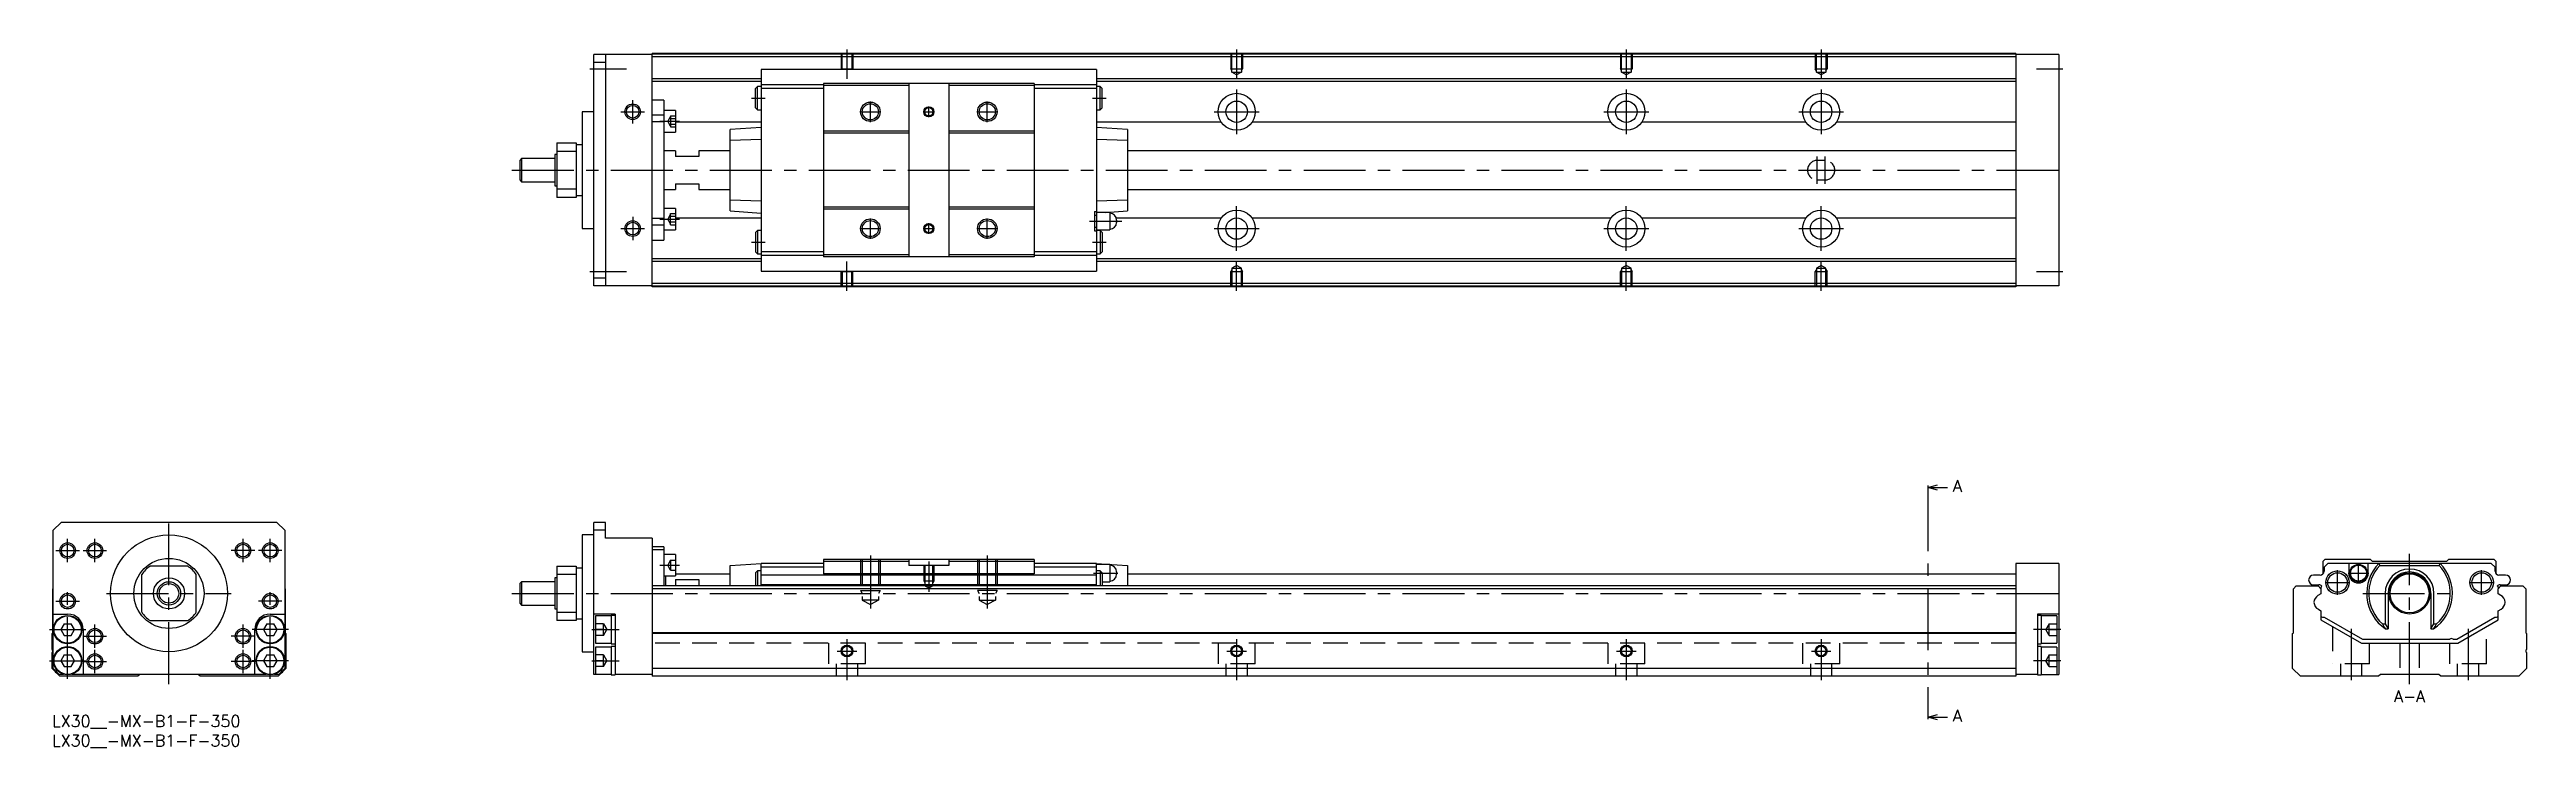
# Model space of a CAD drawing. Extents: x -1 to 635, y -8 to 171.
import ezdxf

# ---------------------------------------------------------------- set-up
doc = ezdxf.new("R2010")
doc.units = 0
doc.header["$LTSCALE"] = 0.5
doc.linetypes.add('CENTER', pattern=[50.8, 31.75, -6.35, 6.35, -6.35])
doc.linetypes.add('DASHED', pattern=[19.05, 12.7, -6.35])
for name, color, linetype in [('MSM_CENTER', 1, 'CENTER'), ('MSM_CONTINUOUS', 7, 'CONTINUOUS'), ('MSM_DASHED', 4, 'DASHED'), ('MSM_NARROW', 5, 'CONTINUOUS'), ('MSM_PART_NUMBER', 7, 'CONTINUOUS')]:
    doc.layers.add(name, color=color, linetype=linetype)
doc.styles.get("Standard").update_dxf_attribs({"font": 'txt.shx', "height": 3, "bigfont": 'bigfont.shx'})

# ---------------------------------------------------------------- blocks, each defined once
blk = doc.blocks.new('*U2')
at = {"layer": 'MSM_PART_NUMBER'}
blk.add_text('LX30__-MX-B1-F-350', height=3, dxfattribs=at).set_placement((0, -3))
blk = doc.blocks.new('*U3')
at = {"layer": 'MSM_PART_NUMBER'}
blk.add_text('LX30__-MX-B1-F-350', height=3, dxfattribs=at).set_placement((0, -8))

msp = doc.modelspace()

# ---------------------------------------------------------------- linework, layer by layer
at = {"layer": 'MSM_CENTER'}
for p, q in [((138, 166), (147.4, 166)), ((204, 171), (204, 163.49)), ((304, 171), (304, 163.49)), ((404, 171), (404, 163.49)), ((454, 171), (454, 163.49)), ((509.25, 166), (516, 166)), ((304, 160.75), (304, 149.25)), ((404, 160.75), (404, 149.25)), ((454, 160.75), (454, 149.25)), ((146, 155), (152, 155)), ((149, 152), (149, 158)), ((179.5, 158.5), (183, 158.5)), ((207.38, 155), (212.63, 155)), ((210, 152.37), (210, 157.62)), ((223.64, 155), (226.37, 155)), ((225, 153.63), (225, 156.36)), ((237.38, 155), (242.63, 155)), ((240, 152.37), (240, 157.62)), ((267, 158.5), (270.5, 158.5)), ((298.25, 155), (309.75, 155)), ((398.25, 155), (409.75, 155)), ((448.25, 155), (459.75, 155)), ((156, 152.55), (161, 152.55)), ((118, 140), (517, 140)), ((453, 136.5), (453, 143.5)), ((455, 136.5), (455, 143.5)), ((149, 128), (149, 122)), ((156, 127.44), (161, 127.44)), ((210, 122.37), (210, 127.62)), ((240, 122.37), (240, 127.62)), ((304, 119.25), (304, 130.75)), ((404, 119.25), (404, 130.75)), ((454, 119.25), (454, 130.75)), ((146, 125), (152, 125)), ((179.5, 121.5), (183, 121.5)), ((207.38, 125), (212.63, 125)), ((223.64, 125), (226.37, 125)), ((225, 123.63), (225, 126.36)), ((237.38, 125), (242.63, 125)), ((266.22, 126.9), (274.49, 126.9)), ((267, 121.5), (270.5, 121.5)), ((298.25, 125), (309.75, 125)), ((398.25, 125), (409.75, 125)), ((448.25, 125), (459.75, 125)), ((204, 109), (204, 116.51)), ((304, 109), (304, 116.51)), ((404, 109), (404, 116.51)), ((454, 109), (454, 116.51)), ((138, 114), (147.4, 114)), ((509.25, 114), (516, 114)), ((481.37, 58), (481.37, 0)), ((30, 8), (30, 51.5)), ((4, 39.3), (4, 45.3)), ((11, 39.3), (11, 45.3)), ((49, 39.3), (49, 45.3)), ((56, 39.3), (56, 45.3)), ((1, 42.3), (7, 42.3)), ((8, 42.3), (14, 42.3)), ((52, 42.3), (46, 42.3)), ((59, 42.3), (53, 42.3)), ((156, 38.55), (161, 38.55)), ((210, 41), (210, 27.41)), ((225, 39.5), (225, 31.69)), ((240, 41), (240, 27.41)), ((591.9, 33.88), (591.9, 39.12)), ((605, 8), (605, 41.5)), ((4, 9.35), (4, 32.3)), ((56, 9.35), (56, 32.3)), ((267.22, 36.5), (273.49, 36.5)), ((583.35, 34.1), (589.65, 34.1)), ((586.5, 30.95), (586.5, 37.25)), ((589.27, 36.5), (594.52, 36.5)), ((620.35, 34.1), (626.65, 34.1)), ((623.5, 30.95), (623.5, 37.25)), ((1, 29.3), (7, 29.3)), ((14, 31.3), (46, 31.3)), ((59, 29.3), (53, 29.3)), ((118, 31.3), (517, 31.3)), ((593, 31.3), (617, 31.3)), ((-0.65, 22), (8.65, 22)), ((8, 20.3), (14, 20.3)), ((11, 17.3), (11, 23.3)), ((52, 20.3), (46, 20.3)), ((49, 17.3), (49, 23.3)), ((60.65, 22), (51.35, 22)), ((138.5, 22), (145.5, 22)), ((204, 19.5), (204, 9)), ((304, 19.5), (304, 9)), ((404, 19.5), (404, 9)), ((454, 19.5), (454, 9)), ((515.5, 22), (508.5, 22)), ((590, 22.18), (590, 9)), ((620, 22.18), (620, 9)), ((-0.65, 14), (8.65, 14)), ((8, 13.8), (14, 13.8)), ((11, 10.8), (11, 16.8)), ((52, 13.8), (46, 13.8)), ((49, 10.8), (49, 16.8)), ((60.65, 14), (51.35, 14)), ((138.5, 14), (145.5, 14)), ((201.5, 16.5), (206.5, 16.5)), ((301.5, 16.5), (306.5, 16.5)), ((401.5, 16.5), (406.5, 16.5)), ((451.5, 16.5), (456.5, 16.5)), ((515.5, 14), (508.5, 14))]:
    msp.add_line(p, q, dxfattribs=at)
at = {"layer": 'MSM_CONTINUOUS'}
for p, q in [((154, 169.7), (139, 169.7)), ((139, 110.3), (139, 169.7)), ((142, 167.7), (139, 167.7)), ((142, 169.7), (142, 110.3)), ((504, 170), (154, 170)), ((154, 110), (154, 170)), ((504, 169.8), (154, 169.8)), ((504, 169.1), (154, 169.1)), ((268, 165.9), (182, 165.9)), ((182, 165.9), (182, 114.1)), ((268, 165.9), (268, 114.1)), ((504, 170), (504, 110)), ((515, 169.7), (504, 169.7)), ((515, 169.7), (515, 110.3)), ((182, 163.45), (154, 163.45)), ((182, 162.75), (154, 162.75)), ((181, 161.5), (180.5, 161)), ((180.5, 156), (180.5, 161)), ((182, 161.5), (181, 161.5)), ((181, 155.5), (181, 161.5)), ((198, 161.95), (182, 161.95)), ((198, 160.95), (182, 160.95)), ((252, 162.25), (198, 162.25)), ((198, 162.25), (198, 117.75)), ((219.9, 161.75), (198, 161.75)), ((219.9, 162.25), (219.9, 117.75)), ((230.1, 162.25), (230.1, 117.75)), ((252, 161.75), (230.1, 161.75)), ((252, 162.25), (252, 117.75)), ((268, 161.95), (252, 161.95)), ((268, 160.95), (252, 160.95)), ((504, 163.45), (268, 163.45)), ((504, 162.75), (268, 162.75)), ((269, 161.5), (268, 161.5)), ((269.5, 161), (269, 161.5)), ((269, 155.5), (269, 161.5)), ((269.5, 156), (269.5, 161)), ((136, 155), (136, 125)), ((139, 155), (136, 155)), ((157, 158), (154, 158)), ((157, 154.13), (154, 154.13)), ((157, 158), (157, 122)), ((160, 155.3), (157, 155.3)), ((160, 155.3), (160, 149.8)), ((180.5, 156), (181, 155.5)), ((181, 155.5), (182, 155.5)), ((268, 155.5), (269, 155.5)), ((269, 155.5), (269.5, 156)), ((129.5, 147), (134.5, 147)), ((129.5, 147), (129.5, 133)), ((134.5, 147), (134.5, 133)), ((136, 146.5), (134.5, 146.5)), ((157, 152.38), (154, 152.38)), ((157, 149.8), (160, 149.8)), ((182, 152.36), (160, 152.36)), ((182, 151), (174, 150.47)), ((174, 129.53), (174, 150.47)), ((182, 147.86), (174, 147.6)), ((219.9, 150), (198, 150)), ((219.9, 149.5), (198, 149.5)), ((252, 150), (230.1, 150)), ((252, 149.5), (230.1, 149.5)), ((300.05, 152.36), (268, 152.36)), ((276, 150.47), (268, 151)), ((276, 147.6), (268, 147.86)), ((276, 150.47), (276, 129.53)), ((400.05, 152.36), (307.95, 152.36)), ((450.05, 152.36), (407.95, 152.36)), ((504, 152.36), (457.95, 152.36)), ((120.5, 143), (120, 142.5)), ((120, 142.5), (120, 137.5)), ((120.5, 143), (120.5, 137)), ((129, 143), (120.5, 143)), ((129, 144), (129, 136)), ((129.5, 144), (129, 144)), ((134.5, 144.82), (129.5, 144.82)), ((160, 145), (157, 145)), ((160, 145), (160, 143.5)), ((166, 143.5), (160, 143.5)), ((166, 145), (166, 143.5)), ((174, 145), (166, 145)), ((504, 145), (276, 145)), ((120, 137.5), (120.5, 137)), ((120.5, 137), (129, 137)), ((129, 136), (129.5, 136)), ((129.5, 135.18), (134.5, 135.18)), ((134.5, 133.5), (136, 133.5)), ((157, 135), (160, 135)), ((160, 136.5), (166, 136.5)), ((160, 136.5), (160, 135)), ((166, 136.5), (166, 135)), ((166, 135), (174, 135)), ((276, 135), (504, 135)), ((134.5, 133), (129.5, 133)), ((157, 127.62), (154, 127.62)), ((160, 130.19), (157, 130.19)), ((160, 130.19), (160, 124.69)), ((182, 127.64), (160, 127.64)), ((174, 132.4), (182, 132.14)), ((174, 129.53), (182, 129)), ((219.9, 130.5), (198, 130.5)), ((219.9, 130), (198, 130)), ((252, 130.5), (230.1, 130.5)), ((252, 130), (230.1, 130)), ((267.5, 129.4), (267.5, 124.4)), ((267.5, 129.4), (268, 129.4)), ((268, 128.4), (267.5, 128.4)), ((268, 132.14), (276, 132.4)), ((271.45, 129.15), (268, 129.15)), ((270.26, 129.15), (276, 129.53)), ((271.45, 129.15), (271.45, 124.65)), ((300.05, 127.64), (273.14, 127.64)), ((273.2, 127.2), (273.2, 126.6)), ((400.05, 127.64), (307.95, 127.64)), ((450.05, 127.64), (407.95, 127.64)), ((504, 127.64), (457.95, 127.64)), ((136, 125), (139, 125)), ((157, 125.87), (154, 125.87)), ((154, 122), (157, 122)), ((157, 124.69), (160, 124.69)), ((181, 124.5), (180.5, 124)), ((180.5, 124), (180.5, 119)), ((181, 124.5), (181, 118.5)), ((182, 124.5), (181, 124.5)), ((267.5, 125.4), (268, 125.4)), ((267.5, 124.4), (268, 124.4)), ((268, 124.65), (271.45, 124.65)), ((269, 124.5), (268, 124.5)), ((269, 124.5), (269, 118.5)), ((269.5, 124), (269, 124.5)), ((269.5, 124), (269.5, 119)), ((182, 117.25), (154, 117.25)), ((182, 116.55), (154, 116.55)), ((180.5, 119), (181, 118.5)), ((181, 118.5), (182, 118.5)), ((198, 119.05), (182, 119.05)), ((198, 118.05), (182, 118.05)), ((219.9, 118.25), (198, 118.25)), ((252, 117.75), (198, 117.75)), ((252, 118.25), (230.1, 118.25)), ((268, 119.05), (252, 119.05)), ((268, 118.05), (252, 118.05)), ((268, 118.5), (269, 118.5)), ((504, 117.25), (268, 117.25)), ((504, 116.55), (268, 116.55)), ((269, 118.5), (269.5, 119)), ((142, 112.3), (139, 112.3)), ((154, 110.3), (139, 110.3)), ((504, 110.9), (154, 110.9)), ((504, 110.2), (154, 110.2)), ((504, 110), (154, 110)), ((182, 114.1), (268, 114.1)), ((515, 110.3), (504, 110.3)), ((481.37, 58.5), (483.88, 59.17)), ((481.37, 59), (481.37, 58)), ((483.88, 57.83), (481.37, 58.5)), ((481.37, 58.5), (486.38, 58.5)), ((2.3, 49.5), (0.3, 47.5)), ((0.3, 12), (0.3, 47.5)), ((57.7, 49.5), (2.3, 49.5)), ((59.7, 47.5), (57.7, 49.5)), ((59.7, 47.5), (59.7, 12)), ((139, 46.3), (136, 46.3)), ((136, 46.3), (136, 16.3)), ((139, 10.5), (139, 49.5)), ((142, 49.5), (139, 49.5)), ((142, 47.5), (139, 47.5)), ((142, 45.5), (142, 49.5)), ((154, 45.5), (142, 45.5)), ((154, 45.5), (154, 10)), ((34.82, 38.3), (25.18, 38.3)), ((129.5, 38.3), (134.5, 38.3)), ((129.5, 38.3), (129.5, 24.3)), ((134.5, 38.3), (134.5, 24.3)), ((157, 43.3), (154, 43.3)), ((157, 42.45), (154, 42.45)), ((157, 43.3), (157, 33.2)), ((160, 41.3), (157, 41.3)), ((160, 41.3), (160, 35.8)), ((174, 38.5), (182, 39)), ((174, 33.2), (174, 38.5)), ((198, 39), (182, 39)), ((182, 33.2), (182, 39)), ((198, 40), (198, 36.29)), ((252, 40), (198, 40)), ((219.9, 39.5), (198, 39.5)), ((219.9, 40), (219.9, 38.5)), ((230.1, 38.5), (219.9, 38.5)), ((230.1, 40), (230.1, 38.5)), ((252, 39.5), (230.1, 39.5)), ((252, 40), (252, 36.29)), ((268, 39), (252, 39)), ((268, 39), (276, 38.5)), ((268, 33.2), (268, 39)), ((271.45, 38.75), (268, 38.75)), ((271.45, 38.75), (271.45, 34.25)), ((276, 38.5), (276, 33.2)), ((504, 39), (504, 10)), ((515, 39), (504, 39)), ((515, 39), (515, 10.5)), ((583.25, 40), (582.75, 39.5)), ((582.75, 39.5), (582.75, 36.29)), ((584.05, 39), (583.05, 38)), ((595, 40), (583.25, 40)), ((625.95, 39), (584.05, 39)), ((589.4, 39), (589.4, 36.5)), ((594.4, 36.5), (594.4, 39)), ((595.5, 39.5), (595, 40)), ((614.5, 39.5), (595.5, 39.5)), ((597.14, 39), (597.4, 38.5)), ((597.4, 38.5), (612.6, 38.5)), ((612.6, 38.5), (612.86, 39)), ((615, 40), (614.5, 39.5)), ((626.75, 40), (615, 40)), ((626.95, 38), (625.95, 39)), ((627.25, 39.5), (626.75, 40)), ((627.25, 36.29), (627.25, 39.5)), ((0.2, 32.5), (0.3, 32.6)), ((0.2, 21.2), (0.2, 32.5)), ((23, 26.48), (23, 36.12)), ((37, 26.48), (37, 36.12)), ((59.7, 32.6), (59.8, 32.5)), ((59.8, 32.5), (59.8, 21.2)), ((120.5, 34.3), (120, 33.8)), ((120, 33.8), (120, 28.8)), ((129, 34.3), (120.5, 34.3)), ((120.5, 34.3), (120.5, 28.3)), ((129.5, 35.3), (129, 35.3)), ((129, 35.3), (129, 27.3)), ((134.5, 36.12), (129.5, 36.12)), ((136, 37.8), (134.5, 37.8)), ((504, 33.2), (154, 33.2)), ((504, 32.5), (154, 32.5)), ((157, 35.8), (160, 35.8)), ((157.5, 33.2), (157.5, 35.8)), ((160, 36.3), (174, 36.3)), ((160, 34.87), (166, 34.87)), ((160, 34.87), (160, 33.2)), ((166, 34.87), (166, 33.2)), ((181, 37.1), (180.5, 36.6)), ((180.5, 36.6), (180.5, 33.2)), ((182, 37.1), (181, 37.1)), ((181, 37.1), (181, 33.2)), ((198, 38), (182, 38)), ((268, 36), (182, 36)), ((268, 33.5), (182, 33.5)), ((252, 36.29), (198, 36.29)), ((268, 38), (252, 38)), ((269, 37.1), (268, 37.1)), ((269.5, 36.6), (269, 37.1)), ((269, 37.1), (269, 33.2)), ((269.5, 36.6), (269.5, 33.2)), ((269.5, 34.25), (271.45, 34.25)), ((273.2, 36.8), (273.2, 36.2)), ((276, 36.3), (504, 36.3)), ((575.2, 32.5), (575.9, 33.2)), ((575.2, 21.2), (575.2, 32.5)), ((575.9, 33.2), (581.55, 33.2)), ((582.05, 36), (580.35, 36)), ((580.35, 33.5), (581.75, 33.5)), ((581.55, 33.2), (582.25, 32.5)), ((582.2, 32.7), (582.2, 32.55)), ((582.25, 32.5), (582.25, 31.15)), ((583.05, 38), (583.05, 37)), ((626.95, 37), (626.95, 38)), ((627.75, 32.5), (628.45, 33.2)), ((627.75, 32.5), (628.45, 33.2)), ((627.75, 32.5), (627.8, 32.55)), ((627.75, 31.15), (627.75, 32.5)), ((627.75, 31.15), (627.75, 32.5)), ((627.8, 32.55), (627.8, 32.7)), ((629.65, 36), (627.95, 36)), ((628.25, 33.5), (629.65, 33.5)), ((628.45, 33.2), (634.1, 33.2)), ((634.1, 33.2), (634.8, 32.5)), ((634.8, 32.5), (634.8, 21.2)), ((0.3, 26), (4, 26)), ((56, 26), (59.7, 26)), ((120, 28.8), (120.5, 28.3)), ((120.5, 28.3), (129, 28.3)), ((129, 27.3), (129.5, 27.3)), ((129.5, 26.48), (134.5, 26.48)), ((144.5, 26), (139, 26)), ((143.5, 25.5), (139.5, 25.5)), ((139.5, 25.5), (139.5, 18.5)), ((144.5, 25.65), (143.5, 25.65)), ((143.5, 25.65), (143.5, 18.35)), ((144.5, 26), (144.5, 10.35)), ((515, 26), (509.5, 26)), ((509.5, 26), (509.5, 10.35)), ((510.5, 25.65), (509.5, 25.65)), ((510.5, 25.65), (510.5, 18.35)), ((514.5, 25.5), (510.5, 25.5)), ((514.5, 25.5), (514.5, 18.5)), ((582.25, 31.15), (581.5, 30.72)), ((581.6, 27.22), (582.25, 26.85)), ((582.25, 26.85), (582.25, 24.5)), ((598.74, 31.3), (598.74, 23.45)), ((599.5, 31.3), (599.5, 22.2)), ((610.5, 31.3), (610.5, 22.2)), ((611.26, 23.45), (611.26, 31.3)), ((628.4, 30.78), (627.75, 31.15)), ((628.4, 30.78), (627.75, 31.15)), ((627.75, 26.85), (628.5, 27.28)), ((627.75, 26.85), (628.5, 27.28)), ((627.75, 25.45), (627.75, 26.85)), ((627.75, 24.5), (627.75, 26.85)), ((0, 21), (0.2, 21.2)), ((0, 16.9), (0, 21)), ((3.13, 23.5), (2.27, 22)), ((2.27, 22), (3.13, 20.5)), ((3.13, 23.5), (4.87, 23.5)), ((3.13, 20.5), (4.87, 20.5)), ((5.73, 22), (4.87, 23.5)), ((4.87, 20.5), (5.73, 22)), ((8, 22), (8, 10.5)), ((25.18, 24.3), (34.82, 24.3)), ((52, 10.5), (52, 22)), ((55.13, 23.5), (54.27, 22)), ((54.27, 22), (55.13, 20.5)), ((55.13, 23.5), (56.87, 23.5)), ((55.13, 20.5), (56.87, 20.5)), ((57.73, 22), (56.87, 23.5)), ((56.87, 20.5), (57.73, 22)), ((59.8, 21.2), (60, 21)), ((60, 21), (60, 12)), ((134.5, 24.3), (129.5, 24.3)), ((134.5, 24.8), (136, 24.8)), ((504, 21.2), (154, 21.2)), ((504, 21), (154, 21)), ((575, 21), (575.2, 21.2)), ((575, 12), (575, 21)), ((582.25, 24.5), (592.64, 18.5)), ((582.7, 25.16), (583.1, 25.16)), ((583.1, 25.16), (592.91, 19.5)), ((592.91, 19.5), (615.35, 19.5)), ((598.07, 23.45), (598.74, 23.45)), ((598.74, 23.45), (599.5, 22.2)), ((598.82, 22.2), (599.5, 22.2)), ((610.5, 22.2), (611.26, 23.45)), ((610.5, 22.2), (611.18, 22.2)), ((611.26, 23.45), (611.93, 23.45)), ((616.15, 19.5), (617.09, 19.5)), ((617.09, 19.5), (626.9, 25.16)), ((617.36, 18.5), (627.75, 24.5)), ((626.9, 25.16), (627.3, 25.16)), ((634.8, 21.2), (635, 21)), ((635, 21), (635, 16.9)), ((0, 12), (0, 16.1)), ((3.13, 15.5), (2.27, 14)), ((2.27, 14), (3.13, 12.5)), ((3.13, 15.5), (4.87, 15.5)), ((5.73, 14), (4.87, 15.5)), ((4.87, 12.5), (5.73, 14)), ((55.13, 15.5), (54.27, 14)), ((54.27, 14), (55.13, 12.5)), ((55.13, 15.5), (56.87, 15.5)), ((57.73, 14), (56.87, 15.5)), ((56.87, 12.5), (57.73, 14)), ((136, 16.3), (139, 16.3)), ((139.5, 18.5), (143.5, 18.5)), ((143.5, 17.5), (139.5, 17.5)), ((139.5, 17.5), (139.5, 10.5)), ((143.5, 18.35), (144.5, 18.35)), ((144.5, 17.65), (143.5, 17.65)), ((143.5, 17.65), (143.5, 10.35)), ((509.5, 18.35), (510.5, 18.35)), ((510.5, 17.65), (509.5, 17.65)), ((510.5, 18.5), (514.5, 18.5)), ((510.5, 17.65), (510.5, 10.35)), ((514.5, 17.5), (510.5, 17.5)), ((514.5, 17.5), (514.5, 10.5)), ((592.64, 18.5), (617.36, 18.5)), ((635, 16.1), (635, 12)), ((2, 10), (0, 12)), ((1.8, 10.5), (0.3, 12)), ((2.96, 10.5), (1.8, 10.5)), ((22, 10), (2, 10)), ((3.13, 12.5), (4.87, 12.5)), ((54.96, 10.5), (5.04, 10.5)), ((22.5, 10.5), (22, 10)), ((38, 10), (37.5, 10.5)), ((58, 10), (38, 10)), ((55.13, 12.5), (56.87, 12.5)), ((58.2, 10.5), (57.04, 10.5)), ((60, 12), (58, 10)), ((59.7, 12), (58.2, 10.5)), ((143.5, 10.5), (139, 10.5)), ((143.5, 10.35), (144.5, 10.35)), ((154, 10.5), (144.5, 10.5)), ((504, 12), (154, 12)), ((504, 10), (154, 10)), ((509.5, 10.5), (504, 10.5)), ((509.5, 10.35), (510.5, 10.35)), ((510.5, 10.5), (515, 10.5)), ((577, 10), (575, 12)), ((597, 10), (577, 10)), ((597.5, 10.5), (597, 10)), ((612.5, 10.5), (597.5, 10.5)), ((613, 10), (612.5, 10.5)), ((633, 10), (613, 10)), ((635, 12), (633, 10)), ((481.37, -0.5), (483.88, 0.17)), ((481.37, 0), (481.37, -1)), ((483.88, -1.17), (481.37, -0.5)), ((481.37, -0.5), (486.38, -0.5))]:
    msp.add_line(p, q, dxfattribs=at)
for centre, radius in [((304, 155), 4.75), ((404, 155), 4.75), ((454, 155), 4.75), ((149, 155), 1.62), ((210, 155), 2.07), ((225, 155), 1.06), ((240, 155), 2.07), ((304, 155), 2.75), ((404, 155), 2.75), ((454, 155), 2.75), ((304, 125), 4.75), ((304, 125), 2.75), ((404, 125), 4.75), ((404, 125), 2.75), ((454, 125), 4.75), ((454, 125), 2.75), ((149, 125), 1.62), ((210, 125), 2.07), ((225, 125), 1.06), ((240, 125), 2.07), ((30, 31.3), 15), ((4, 42.3), 1.62), ((11, 42.3), 1.62), ((30, 31.3), 9), ((49, 42.3), 1.62), ((56, 42.3), 1.62), ((591.9, 36.5), 2.25), ((591.9, 36.5), 2.05), ((30, 31.3), 4), ((30, 31.3), 3), ((30, 31.3), 2.5), ((586.5, 34.1), 3), ((586.5, 34.1), 2.5), ((605, 31.3), 5.3), ((605, 31.3), 5), ((623.5, 34.1), 3), ((623.5, 34.1), 2.5), ((4, 22), 3.65), ((4, 22), 3.5), ((4, 29.3), 1.62), ((56, 22), 3.65), ((56, 22), 3.5), ((56, 29.3), 1.62), ((11, 20.3), 1.62), ((49, 20.3), 1.62), ((4, 14), 3.65), ((4, 14), 3.5), ((11, 13.8), 1.62), ((49, 13.8), 1.62), ((56, 14), 3.65), ((56, 14), 3.5), ((204, 16.5), 1.23), ((304, 16.5), 1.23), ((404, 16.5), 1.23), ((454, 16.5), 1.23)]:
    msp.add_circle(centre, radius, dxfattribs=at)
for centre, radius, start, end in [((271.45, 127.2), 1.75, 0, 90), ((271.45, 126.6), 1.75, 270, 0), ((30, 31.3), 8.5, 124.56032, 145.43968), ((30, 31.3), 8.5, 34.56032, 55.43968), ((271.45, 36.8), 1.75, 0, 90), ((605, 31.3), 11, 135.573, 235.81959), ((605, 31.3), 10.47, 136.57129, 228.55525), ((605, 31.3), 11, 304.18041, 44.427), ((605, 31.3), 10.47, 311.44475, 43.42871), ((271.45, 36.2), 1.75, 270, 0), ((580.35, 34.75), 1.25, 90, 270), ((581.75, 32.5), 1, 41.23398, 90), ((582.05, 37), 1, 270, 0), ((582.7, 32.7), 0.5, 113.32535, 180), ((591.9, 36.5), 2.5, 180, 0), ((605, 31.3), 6.26, 0, 180), ((605, 31.3), 5.5, 0, 180), ((627.95, 37), 1, 180, 270), ((628.25, 32.5), 1, 90, 138.76602), ((627.3, 32.7), 0.5, 0, 66.67465), ((629.65, 34.75), 1.25, 270, 90), ((4, 22), 4, 0, 90), ((30, 31.3), 8.5, 214.56032, 235.43968), ((30, 31.3), 8.5, 304.56032, 325.43968), ((56, 22), 4, 90, 180), ((582.65, 28.85), 2.2, 121.45533, 176.01903), ((582.65, 29.15), 2.2, 183.98097, 241.45517), ((582.7, 25.66), 0.5, 205.84193, 270), ((627.3, 25.66), 0.5, 270, 334.15807), ((627.35, 28.85), 2.2, 3.98097, 61.45517), ((627.35, 29.15), 2.2, 301.45533, 356.01903), ((606, 27.35), 8.83, 206.14749, 215.62533), ((604, 27.35), 8.84, 324.37545, 333.85173), ((615.75, 19.2), 0.5, 36.8699, 143.1301), ((-0.3, 16.5), 0.5, 306.8699, 53.1301), ((635.3, 16.5), 0.5, 126.8699, 233.1301), ((2.3, 12.5), 2, 216.8699, 233.1301), ((57.7, 12.5), 2, 306.8699, 323.1301)]:
    msp.add_arc(centre, radius, start, end, dxfattribs=at)
at = {"layer": 'MSM_DASHED'}
for p, q in [((202.5, 170), (202.5, 166)), ((202.56, 165.9), (202.5, 166)), ((202.5, 166), (205.5, 166)), ((202.77, 165.9), (202.77, 170)), ((205.23, 170), (205.23, 165.9)), ((205.44, 165.9), (205.5, 166)), ((205.5, 170), (205.5, 166)), ((302.5, 170), (302.5, 166)), ((302.77, 165.53), (302.5, 166)), ((302.5, 166), (305.5, 166)), ((302.77, 165.2), (302.77, 170)), ((305.23, 170), (305.23, 165.2)), ((305.23, 165.53), (305.5, 166)), ((305.5, 170), (305.5, 166)), ((402.5, 170), (402.5, 166)), ((402.77, 165.53), (402.5, 166)), ((402.5, 166), (405.5, 166)), ((402.77, 165.2), (402.77, 170)), ((405.23, 170), (405.23, 165.2)), ((405.23, 165.53), (405.5, 166)), ((405.5, 170), (405.5, 166)), ((452.5, 170), (452.5, 166)), ((452.77, 165.53), (452.5, 166)), ((452.5, 166), (455.5, 166)), ((452.77, 165.2), (452.77, 170)), ((455.23, 170), (455.23, 165.2)), ((455.23, 165.53), (455.5, 166)), ((455.5, 170), (455.5, 166)), ((302.77, 165.2), (305.23, 165.2)), ((304, 164.49), (302.77, 165.2)), ((305.23, 165.2), (304, 164.49)), ((402.77, 165.2), (405.23, 165.2)), ((404, 164.49), (402.77, 165.2)), ((405.23, 165.2), (404, 164.49)), ((452.77, 165.2), (455.23, 165.2)), ((454, 164.49), (452.77, 165.2)), ((455.23, 165.2), (454, 164.49)), ((158.7, 153.8), (157.98, 152.55)), ((158.7, 154), (160, 154)), ((158.7, 154), (158.7, 151.11)), ((158.7, 153.28), (160, 153.28)), ((158.7, 151.3), (157.98, 152.55)), ((158.7, 151.83), (160, 151.83)), ((158.7, 151.11), (160, 151.11)), ((455, 142.5), (453, 142.5)), ((453, 137.5), (455, 137.5)), ((158.7, 128.69), (157.98, 127.44)), ((158.7, 126.19), (157.98, 127.44)), ((158.7, 128.89), (160, 128.89)), ((158.7, 126), (158.7, 128.89)), ((158.7, 128.17), (160, 128.17)), ((158.7, 126.72), (160, 126.72)), ((158.7, 126), (160, 126)), ((302.77, 114.47), (302.5, 114)), ((304, 115.51), (302.77, 114.8)), ((302.77, 114.8), (302.77, 110)), ((302.77, 114.8), (305.23, 114.8)), ((305.23, 114.8), (304, 115.51)), ((305.23, 110), (305.23, 114.8)), ((305.23, 114.47), (305.5, 114)), ((402.77, 114.47), (402.5, 114)), ((404, 115.51), (402.77, 114.8)), ((402.77, 114.8), (402.77, 110)), ((402.77, 114.8), (405.23, 114.8)), ((405.23, 114.8), (404, 115.51)), ((405.23, 110), (405.23, 114.8)), ((405.23, 114.47), (405.5, 114)), ((452.77, 114.47), (452.5, 114)), ((454, 115.51), (452.77, 114.8)), ((452.77, 114.8), (452.77, 110)), ((452.77, 114.8), (455.23, 114.8)), ((455.23, 114.8), (454, 115.51)), ((455.23, 110), (455.23, 114.8)), ((455.23, 114.47), (455.5, 114)), ((202.56, 114.1), (202.5, 114)), ((202.5, 110), (202.5, 114)), ((202.5, 114), (205.5, 114)), ((202.77, 114.1), (202.77, 110)), ((205.23, 110), (205.23, 114.1)), ((205.44, 114.1), (205.5, 114)), ((205.5, 110), (205.5, 114)), ((302.5, 110), (302.5, 114)), ((302.5, 114), (305.5, 114)), ((305.5, 110), (305.5, 114)), ((402.5, 110), (402.5, 114)), ((402.5, 114), (405.5, 114)), ((405.5, 110), (405.5, 114)), ((452.5, 110), (452.5, 114)), ((452.5, 114), (455.5, 114)), ((455.5, 110), (455.5, 114)), ((158.7, 39.8), (157.98, 38.55)), ((158.7, 37.3), (157.98, 38.55)), ((158.7, 39.8), (160, 39.8)), ((158.7, 39.8), (158.7, 37.3)), ((158.7, 38.55), (160, 38.55)), ((207.5, 40), (207.5, 32)), ((207.93, 40), (207.93, 29.6)), ((212.07, 40), (212.07, 29.6)), ((212.5, 40), (212.5, 32)), ((223.7, 38.5), (223.7, 34.5)), ((223.94, 38.5), (223.94, 33.3)), ((226.06, 33.3), (226.06, 38.5)), ((226.3, 38.5), (226.3, 34.5)), ((237.5, 40), (237.5, 32)), ((237.93, 40), (237.93, 29.6)), ((242.07, 40), (242.07, 29.6)), ((242.5, 40), (242.5, 32)), ((158.7, 37.3), (160, 37.3)), ((207.5, 32), (207.93, 31.25)), ((207.5, 32), (212.5, 32)), ((212.5, 32), (212.07, 31.25)), ((223.7, 34.5), (223.94, 34.08)), ((223.7, 34.5), (226.3, 34.5)), ((223.94, 33.3), (225, 32.69)), ((226.06, 33.3), (223.94, 33.3)), ((225, 32.69), (226.06, 33.3)), ((226.3, 34.5), (226.06, 34.08)), ((242.5, 32), (237.5, 32)), ((237.5, 32), (237.93, 31.25)), ((242.5, 32), (242.07, 31.25)), ((212.07, 29.6), (207.93, 29.6)), ((207.93, 29.6), (210, 28.41)), ((212.07, 29.6), (210, 28.41)), ((237.93, 29.6), (242.07, 29.6)), ((237.93, 29.6), (240, 28.41)), ((242.07, 29.6), (240, 28.41)), ((141.5, 23.5), (139.5, 23.5)), ((141.5, 22), (139.5, 22)), ((141.5, 20.5), (139.5, 20.5)), ((141.5, 20.5), (141.5, 23.5)), ((141.5, 23.5), (142.37, 22)), ((141.5, 20.5), (142.37, 22)), ((512.5, 23.5), (511.63, 22)), ((512.5, 20.5), (511.63, 22)), ((512.5, 20.5), (512.5, 23.5)), ((512.5, 23.5), (514.5, 23.5)), ((512.5, 22), (514.5, 22)), ((512.5, 20.5), (514.5, 20.5)), ((585.25, 22.77), (585.25, 13.2)), ((624.75, 13.2), (624.75, 22.77)), ((141.5, 15.5), (139.5, 15.5)), ((141.5, 14), (139.5, 14)), ((141.5, 12.5), (141.5, 15.5)), ((141.5, 15.5), (142.37, 14)), ((141.5, 12.5), (142.37, 14)), ((504, 18.5), (154, 18.5)), ((199.25, 18.5), (199.25, 13.2)), ((208.75, 13.2), (199.25, 13.2)), ((201.25, 13.2), (201.25, 10)), ((206.75, 10), (206.75, 13.2)), ((208.75, 13.2), (208.75, 18.5)), ((299.25, 18.5), (299.25, 13.2)), ((308.75, 13.2), (299.25, 13.2)), ((301.25, 13.2), (301.25, 10)), ((306.75, 10), (306.75, 13.2)), ((308.75, 13.2), (308.75, 18.5)), ((399.25, 18.5), (399.25, 13.2)), ((408.75, 13.2), (399.25, 13.2)), ((401.25, 13.2), (401.25, 10)), ((406.75, 10), (406.75, 13.2)), ((408.75, 13.2), (408.75, 18.5)), ((449.25, 18.5), (449.25, 13.2)), ((458.75, 13.2), (449.25, 13.2)), ((451.25, 13.2), (451.25, 10)), ((456.75, 10), (456.75, 13.2)), ((458.75, 13.2), (458.75, 18.5)), ((512.5, 15.5), (511.63, 14)), ((512.5, 12.5), (511.63, 14)), ((512.5, 12.5), (512.5, 15.5)), ((512.5, 15.5), (514.5, 15.5)), ((512.5, 14), (514.5, 14)), ((594.75, 13.2), (585.25, 13.2)), ((587.25, 13.2), (587.25, 10)), ((592.75, 10), (592.75, 13.2)), ((594.75, 13.2), (594.75, 18.5)), ((602.5, 18.5), (602.5, 10.5)), ((607.5, 18.5), (607.5, 10.5)), ((615.25, 18.5), (615.25, 13.2)), ((624.75, 13.2), (615.25, 13.2)), ((617.25, 13.2), (617.25, 10)), ((622.75, 10), (622.75, 13.2)), ((141.5, 12.5), (139.5, 12.5)), ((512.5, 12.5), (514.5, 12.5))]:
    msp.add_line(p, q, dxfattribs=at)
for centre, start, end in [((453, 140), 90, 270), ((455, 140), 270, 90)]:
    msp.add_arc(centre, 2.5, start, end, dxfattribs=at)
at = {"layer": 'MSM_NARROW'}
for centre, radius in [((149, 155), 2), ((210, 155), 2.5), ((225, 155), 1.3), ((240, 155), 2.5), ((210, 125), 2.5), ((240, 125), 2.5), ((149, 125), 2), ((225, 125), 1.3), ((4, 42.3), 2), ((11, 42.3), 2), ((49, 42.3), 2), ((56, 42.3), 2), ((4, 29.3), 2), ((56, 29.3), 2), ((11, 20.3), 2), ((49, 20.3), 2), ((11, 13.8), 2), ((49, 13.8), 2), ((204, 16.5), 1.5), ((304, 16.5), 1.5), ((404, 16.5), 1.5), ((454, 16.5), 1.5)]:
    msp.add_circle(centre, radius, dxfattribs=at)

# ---------------------------------------------------------------- block references
at = {"layer": 'MSM_CONTINUOUS'}
for name in ['*U2', '*U3']:
    msp.add_blockref(name, (0, 0), dxfattribs=at)

# ---------------------------------------------------------------- texts
at = {"layer": 'MSM_PART_NUMBER'}
for s, p in [('A', (487.79, 57.37)), ('A-A', (601.01, 3.36)), ('A', (487.79, -1.63))]:
    msp.add_text(s, height=3, dxfattribs=at).set_placement(p)

doc.saveas('drawing.dxf')
